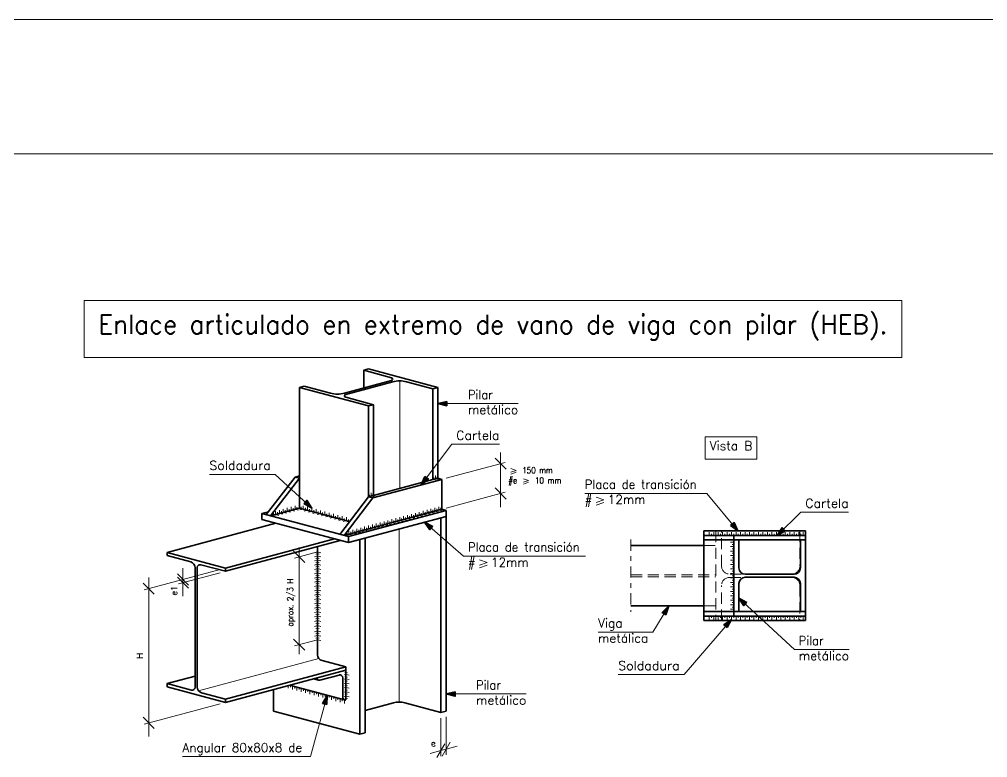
# Model space of a CAD drawing. Header units: millimetres. Extents: x 0 to 84, y 0 to 59.4.
# Drawn here: x 36.29 to 57.93, y 42.91 to 59.4 of the extents above; entities that cross this region are included whole.
import ezdxf
from ezdxf.enums import TextEntityAlignment as Align

# ---------------------------------------------------------------- set-up
doc = ezdxf.new("R2010")
doc.units = ezdxf.units.MM
doc.linetypes.add('DASHDOT', pattern=[0.5, 0.25, -0.125, 0, -0.125])
doc.linetypes.add('DASHED', pattern=[0.375, 0.25, -0.125])
for name, color, linetype, lineweight in [('0-CYPE0', 1, 'Continuous', 13), ('0-CYPE1', 2, 'Continuous', 18), ('0-CYPE2', 4, 'Continuous', 35), ('CYPECABECERA', 2, 'Continuous', 18), ('RECUAD_LIMITES', 2, 'Continuous', 0), ('RECUAD_MARCO', 1, 'Continuous', 20)]:
    doc.layers.add(name, color=color, linetype=linetype, lineweight=lineweight)
doc.styles.add('CYPETXT', font='romans__.ttf', dxfattribs={"height": 0.2})

msp = doc.modelspace()

# ---------------------------------------------------------------- hatches: boundary and pattern name
at = {"layer": '0-CYPE2'}
for points in [[(45.844, 50.868), (45.644, 50.818), (45.844, 50.768)], [(45.354, 49.19), (45.274, 49), (45.434, 49.13)], [(42.649, 48.584), (42.83, 48.485), (42.716, 48.657)], [(45.534, 48.075), (45.35, 48.169), (45.468, 48)], [(52.187, 48.095), (52.353, 47.972), (52.264, 48.158)], [(53.338, 48.048), (53.23, 47.872), (53.408, 47.977)], [(52.554, 46.376), (52.373, 46.475), (52.486, 46.302)], [(50.743, 46.101), (50.805, 46.297), (50.658, 46.153)], [(52.114, 45.813), (52.206, 45.997), (52.038, 45.878)], [(46.035, 44.381), (45.835, 44.331), (46.035, 44.281)], [(43.168, 44.094), (43.173, 44.301), (43.072, 44.121)]]:
    msp.add_hatch(color=256, dxfattribs=at).paths.add_polyline_path(points, flags=0)

# ---------------------------------------------------------------- linework, layer by layer
at = {"layer": '0-CYPE0'}
for p, q in [((44.794, 51.326), (44.794, 48.923)), ((44.782, 44.15), (44.782, 48.016)), ((40.296, 44.405), (42.987, 45.126))]:
    msp.add_line(p, q, dxfattribs=at)
at = {"layer": '0-CYPE0', "linetype": 'DASHED'}
for p, q in [((51.86, 47.972), (51.86, 45.972)), ((51.987, 47.189), (51.987, 47.972)), ((53.733, 47.972), (53.733, 47.189)), ((51.593, 47.647), (51.86, 47.647)), ((49.962, 46.996), (51.86, 46.996)), ((53.553, 47.009), (52.167, 47.009)), ((49.962, 46.949), (51.86, 46.949)), ((51.987, 45.972), (51.987, 46.756)), ((52.167, 46.936), (53.553, 46.936)), ((53.733, 46.756), (53.733, 45.972)), ((51.593, 46.297), (51.86, 46.297))]:
    msp.add_line(p, q, dxfattribs=at)
for centre, start, end in [((52.167, 47.189), 180, 270), ((53.553, 47.189), 270, 360), ((52.167, 46.756), 90, 180), ((53.553, 46.756), 0, 90)]:
    msp.add_arc(centre, 0.18, start, end, dxfattribs=at)
at = {"layer": '0-CYPE1'}
for p, q in [((46.219, 50.818), (45.644, 50.818)), ((46.219, 50.818), (47.441, 50.818)), ((45.956, 49.909), (45.274, 49)), ((45.956, 49.909), (47.025, 49.909)), ((47.174, 49.35), (46.924, 49.6)), ((47.049, 48.934), (47.049, 49.725)), ((45.832, 49.149), (47.153, 49.503)), ((47.278, 49.365), (47.394, 49.325)), ((40.54, 49.237), (42.014, 49.237)), ((42.83, 48.485), (42.014, 49.237)), ((45.553, 49.126), (45.553, 49.164)), ((45.553, 49.126), (45.589, 49.117)), ((45.592, 49.137), (45.592, 49.212)), ((45.592, 49.137), (45.665, 49.117)), ((45.631, 49.147), (45.631, 49.185)), ((45.631, 49.147), (45.668, 49.138)), ((47.278, 49.285), (47.394, 49.325)), ((47.278, 49.245), (47.394, 49.285)), ((47.558, 49.14), (47.674, 49.1)), ((47.174, 48.684), (46.924, 48.934)), ((47.049, 48.934), (47.049, 48.503)), ((47.558, 49.06), (47.674, 49.1)), ((47.558, 49.02), (47.674, 49.06)), ((44.117, 48.742), (44.117, 48.779)), ((44.117, 48.742), (44.153, 48.732)), ((44.156, 48.752), (44.156, 48.827)), ((44.156, 48.752), (44.229, 48.733)), ((44.195, 48.763), (44.195, 48.8)), ((44.195, 48.763), (44.232, 48.753)), ((45.832, 48.483), (47.153, 48.837)), ((48.929, 48.813), (51.657, 48.813)), ((49.184, 48.731), (49.358, 48.671)), ((51.657, 48.813), (52.353, 47.972)), ((42.28, 48.411), (42.28, 48.486)), ((42.367, 48.434), (42.367, 48.509)), ((42.411, 48.446), (42.411, 48.483)), ((42.454, 48.458), (42.454, 48.533)), ((42.498, 48.469), (42.498, 48.507)), ((42.498, 48.469), (42.534, 48.46)), ((42.588, 48.475), (42.552, 48.465)), ((42.588, 48.475), (42.588, 48.512)), ((42.636, 48.461), (42.636, 48.536)), ((42.685, 48.449), (42.685, 48.486)), ((42.733, 48.436), (42.733, 48.511)), ((42.83, 48.41), (42.83, 48.485)), ((45.579, 48.415), (45.579, 48.49)), ((45.666, 48.438), (45.666, 48.513)), ((45.709, 48.45), (45.709, 48.487)), ((49.184, 48.611), (49.358, 48.671)), ((49.184, 48.551), (49.358, 48.611)), ((41.975, 48.329), (41.975, 48.367)), ((41.975, 48.329), (42.011, 48.319)), ((42.018, 48.341), (42.018, 48.416)), ((42.018, 48.341), (42.091, 48.321)), ((42.062, 48.352), (42.062, 48.39)), ((42.062, 48.352), (42.098, 48.343)), ((42.105, 48.364), (42.105, 48.439)), ((42.105, 48.364), (42.178, 48.345)), ((42.149, 48.376), (42.149, 48.413)), ((42.149, 48.376), (42.185, 48.366)), ((42.193, 48.387), (42.193, 48.462)), ((42.193, 48.387), (42.265, 48.368)), ((42.236, 48.399), (42.236, 48.437)), ((42.236, 48.399), (42.272, 48.389)), ((42.28, 48.411), (42.352, 48.391)), ((42.323, 48.423), (42.323, 48.46)), ((42.323, 48.423), (42.36, 48.413)), ((42.367, 48.434), (42.439, 48.415)), ((42.411, 48.446), (42.447, 48.436)), ((42.454, 48.458), (42.527, 48.438)), ((42.636, 48.461), (42.564, 48.442)), ((42.685, 48.449), (42.648, 48.439)), ((42.733, 48.436), (42.66, 48.416)), ((42.781, 48.423), (42.745, 48.413)), ((42.83, 48.41), (42.757, 48.39)), ((42.781, 48.423), (42.781, 48.461)), ((42.878, 48.397), (42.842, 48.388)), ((42.926, 48.384), (42.854, 48.364)), ((42.878, 48.397), (42.878, 48.435)), ((42.926, 48.384), (42.926, 48.459)), ((42.974, 48.371), (42.938, 48.362)), ((43.023, 48.358), (42.95, 48.339)), ((42.974, 48.371), (42.974, 48.409)), ((43.023, 48.358), (43.023, 48.433)), ((43.071, 48.345), (43.035, 48.336)), ((43.119, 48.332), (43.047, 48.313)), ((43.071, 48.345), (43.071, 48.383)), ((43.119, 48.332), (43.119, 48.407)), ((43.168, 48.32), (43.131, 48.31)), ((43.216, 48.306), (43.143, 48.287)), ((43.168, 48.32), (43.168, 48.357)), ((43.216, 48.306), (43.216, 48.381)), ((43.264, 48.294), (43.228, 48.284)), ((43.312, 48.28), (43.24, 48.261)), ((43.264, 48.294), (43.264, 48.331)), ((43.312, 48.28), (43.312, 48.355)), ((43.361, 48.268), (43.325, 48.258)), ((43.409, 48.254), (43.337, 48.235)), ((43.361, 48.268), (43.361, 48.305)), ((43.409, 48.254), (43.409, 48.329)), ((43.457, 48.242), (43.457, 48.279)), ((43.506, 48.229), (43.506, 48.304)), ((43.554, 48.216), (43.554, 48.254)), ((43.602, 48.203), (43.602, 48.278)), ((44.707, 48.181), (44.707, 48.256)), ((44.794, 48.204), (44.794, 48.279)), ((44.837, 48.216), (44.837, 48.254)), ((44.881, 48.228), (44.881, 48.303)), ((44.925, 48.24), (44.925, 48.277)), ((44.968, 48.251), (44.968, 48.326)), ((44.968, 48.251), (45.041, 48.232)), ((45.012, 48.263), (45.012, 48.3)), ((45.012, 48.263), (45.048, 48.253)), ((45.055, 48.275), (45.055, 48.35)), ((45.055, 48.275), (45.128, 48.255)), ((45.099, 48.286), (45.099, 48.324)), ((45.099, 48.286), (45.135, 48.277)), ((45.143, 48.298), (45.143, 48.373)), ((45.143, 48.298), (45.215, 48.279)), ((45.186, 48.31), (45.186, 48.347)), ((45.186, 48.31), (45.222, 48.3)), ((45.23, 48.321), (45.23, 48.396)), ((45.23, 48.321), (45.302, 48.302)), ((45.273, 48.333), (45.273, 48.37)), ((45.273, 48.333), (45.31, 48.323)), ((45.317, 48.345), (45.317, 48.42)), ((45.317, 48.345), (45.389, 48.325)), ((45.361, 48.356), (45.361, 48.394)), ((45.361, 48.356), (45.397, 48.347)), ((45.404, 48.368), (45.404, 48.443)), ((45.404, 48.368), (45.477, 48.349)), ((45.448, 48.38), (45.448, 48.417)), ((45.448, 48.38), (45.484, 48.37)), ((45.491, 48.391), (45.491, 48.466)), ((45.491, 48.391), (45.564, 48.372)), ((45.535, 48.403), (45.535, 48.441)), ((45.535, 48.403), (45.571, 48.393)), ((45.579, 48.415), (45.651, 48.395)), ((45.622, 48.426), (45.622, 48.464)), ((45.622, 48.426), (45.658, 48.417)), ((45.666, 48.438), (45.738, 48.419)), ((45.709, 48.45), (45.746, 48.44)), ((53.756, 48.391), (53.23, 47.872)), ((53.756, 48.391), (54.825, 48.391)), ((43.457, 48.242), (43.421, 48.232)), ((43.506, 48.229), (43.433, 48.209)), ((43.554, 48.216), (43.518, 48.206)), ((43.602, 48.203), (43.53, 48.183)), ((43.651, 48.19), (43.614, 48.18)), ((43.651, 48.19), (43.651, 48.228)), ((43.922, 47.971), (43.922, 48.046)), ((44.009, 47.994), (44.009, 48.069)), ((44.053, 48.006), (44.053, 48.043)), ((44.096, 48.018), (44.096, 48.093)), ((44.14, 48.029), (44.14, 48.067)), ((44.184, 48.041), (44.184, 48.116)), ((44.184, 48.041), (44.256, 48.022)), ((44.227, 48.053), (44.227, 48.09)), ((44.227, 48.053), (44.263, 48.043)), ((44.271, 48.064), (44.271, 48.139)), ((44.271, 48.064), (44.343, 48.045)), ((44.314, 48.076), (44.314, 48.113)), ((44.314, 48.076), (44.351, 48.066)), ((44.358, 48.088), (44.358, 48.163)), ((44.358, 48.088), (44.43, 48.068)), ((44.401, 48.099), (44.401, 48.137)), ((44.401, 48.099), (44.438, 48.09)), ((44.445, 48.111), (44.445, 48.186)), ((44.445, 48.111), (44.518, 48.092)), ((44.489, 48.123), (44.489, 48.16)), ((44.489, 48.123), (44.525, 48.113)), ((44.532, 48.134), (44.532, 48.209)), ((44.532, 48.134), (44.605, 48.115)), ((44.576, 48.146), (44.576, 48.184)), ((44.576, 48.146), (44.612, 48.136)), ((44.619, 48.158), (44.619, 48.233)), ((44.619, 48.158), (44.692, 48.138)), ((44.663, 48.169), (44.663, 48.207)), ((44.663, 48.169), (44.699, 48.16)), ((44.707, 48.181), (44.779, 48.162)), ((44.75, 48.193), (44.75, 48.23)), ((44.75, 48.193), (44.786, 48.183)), ((44.794, 48.204), (44.866, 48.185)), ((44.837, 48.216), (44.874, 48.206)), ((44.881, 48.228), (44.953, 48.208)), ((44.925, 48.24), (44.961, 48.23)), ((46.219, 47.413), (45.35, 48.169)), ((43.617, 47.889), (43.617, 47.927)), ((43.617, 47.889), (43.653, 47.879)), ((43.66, 47.901), (43.66, 47.976)), ((43.66, 47.901), (43.733, 47.881)), ((43.704, 47.912), (43.704, 47.95)), ((43.704, 47.912), (43.74, 47.903)), ((43.748, 47.924), (43.748, 47.999)), ((43.748, 47.924), (43.82, 47.905)), ((43.791, 47.936), (43.791, 47.973)), ((43.791, 47.936), (43.827, 47.926)), ((43.835, 47.947), (43.835, 48.022)), ((43.835, 47.947), (43.907, 47.928)), ((43.878, 47.959), (43.878, 47.997)), ((43.878, 47.959), (43.915, 47.949)), ((43.922, 47.971), (43.994, 47.951)), ((43.966, 47.983), (43.966, 48.02)), ((43.966, 47.983), (44.002, 47.973)), ((44.009, 47.994), (44.082, 47.975)), ((44.053, 48.006), (44.089, 47.996)), ((44.096, 48.018), (44.169, 47.998)), ((44.14, 48.029), (44.176, 48.02)), ((51.71, 47.947), (51.71, 47.872)), ((51.76, 47.91), (51.76, 47.872)), ((51.81, 47.947), (51.81, 47.872)), ((51.86, 47.91), (51.86, 47.872)), ((51.91, 47.947), (51.91, 47.872)), ((51.96, 47.91), (51.96, 47.872)), ((52.01, 47.947), (52.01, 47.872)), ((52.06, 47.91), (52.06, 47.872)), ((52.11, 47.947), (52.11, 47.872)), ((52.16, 47.91), (52.16, 47.872)), ((52.21, 47.947), (52.21, 47.872)), ((52.26, 47.91), (52.26, 47.872)), ((52.31, 47.947), (52.31, 47.872)), ((52.36, 47.91), (52.36, 47.872)), ((52.41, 47.947), (52.41, 47.872)), ((52.46, 47.91), (52.46, 47.872)), ((52.51, 47.947), (52.51, 47.872)), ((52.56, 47.91), (52.56, 47.872)), ((52.61, 47.947), (52.61, 47.872)), ((52.66, 47.91), (52.66, 47.872)), ((52.71, 47.947), (52.71, 47.872)), ((52.76, 47.91), (52.76, 47.872)), ((52.81, 47.947), (52.81, 47.872)), ((52.86, 47.91), (52.86, 47.872)), ((52.91, 47.947), (52.91, 47.872)), ((52.96, 47.91), (52.96, 47.872)), ((53.01, 47.947), (53.01, 47.872)), ((53.06, 47.91), (53.06, 47.872)), ((53.11, 47.947), (53.11, 47.872)), ((53.16, 47.91), (53.16, 47.872)), ((53.21, 47.947), (53.21, 47.872)), ((53.26, 47.91), (53.26, 47.872)), ((53.31, 47.947), (53.31, 47.872)), ((53.36, 47.91), (53.36, 47.872)), ((53.41, 47.947), (53.41, 47.872)), ((53.46, 47.91), (53.46, 47.872)), ((53.51, 47.947), (53.51, 47.872)), ((53.56, 47.91), (53.56, 47.872)), ((53.61, 47.947), (53.61, 47.872)), ((53.66, 47.91), (53.66, 47.872)), ((53.71, 47.947), (53.71, 47.872)), ((53.76, 47.91), (53.76, 47.872)), ((53.81, 47.947), (53.81, 47.872)), ((42.549, 47.393), (42.549, 47.605)), ((52.185, 47.724), (52.26, 47.724)), ((52.185, 47.624), (52.26, 47.624)), ((52.223, 47.674), (52.26, 47.674)), ((42.674, 47.268), (42.424, 47.518)), ((42.445, 47.366), (42.96, 47.503)), ((42.549, 47.393), (42.549, 45.432)), ((42.887, 47.484), (42.96, 47.503)), ((42.887, 47.393), (42.96, 47.412)), ((42.923, 47.451), (42.96, 47.46)), ((43.032, 47.484), (42.96, 47.503)), ((42.996, 47.451), (42.96, 47.46)), ((43.032, 47.393), (42.96, 47.412)), ((46.219, 47.413), (48.947, 47.413)), ((52.185, 47.524), (52.26, 47.524)), ((52.185, 47.424), (52.26, 47.424)), ((52.223, 47.574), (52.26, 47.574)), ((52.223, 47.474), (52.26, 47.474)), ((42.887, 47.302), (42.96, 47.321)), ((42.887, 47.21), (42.96, 47.23)), ((42.923, 47.36), (42.96, 47.369)), ((42.923, 47.268), (42.96, 47.278)), ((42.923, 47.172), (42.96, 47.181)), ((42.996, 47.36), (42.96, 47.369)), ((43.032, 47.302), (42.96, 47.321)), ((42.996, 47.268), (42.96, 47.278)), ((43.032, 47.21), (42.96, 47.23)), ((42.996, 47.172), (42.96, 47.181)), ((46.574, 47.33), (46.748, 47.27)), ((46.574, 47.21), (46.748, 47.27)), ((46.574, 47.15), (46.748, 47.21)), ((52.185, 47.324), (52.26, 47.324)), ((52.185, 47.224), (52.26, 47.224)), ((52.223, 47.374), (52.26, 47.374)), ((52.223, 47.274), (52.26, 47.274)), ((52.223, 47.174), (52.26, 47.174)), ((39.081, 46.657), (40.778, 47.111)), ((40.076, 46.765), (39.826, 47.015)), ((39.847, 46.791), (40.778, 47.04)), ((39.951, 46.765), (39.951, 47.14)), ((42.887, 47.114), (42.96, 47.133)), ((42.887, 47.017), (42.96, 47.037)), ((42.923, 47.075), (42.96, 47.085)), ((42.923, 46.978), (42.96, 46.988)), ((43.032, 47.114), (42.96, 47.133)), ((42.996, 47.075), (42.96, 47.085)), ((43.032, 47.017), (42.96, 47.037)), ((42.996, 46.978), (42.96, 46.988)), ((52.185, 47.124), (52.26, 47.124)), ((52.185, 47.024), (52.26, 47.024)), ((52.223, 47.074), (52.26, 47.074)), ((52.223, 46.974), (52.26, 46.974)), ((39.309, 46.56), (39.059, 46.81)), ((39.184, 46.685), (39.184, 46.935)), ((40.076, 46.694), (39.826, 46.944)), ((39.951, 46.944), (39.951, 46.513)), ((39.951, 46.819), (39.951, 46.89)), ((42.887, 46.92), (42.96, 46.94)), ((42.887, 46.829), (42.96, 46.849)), ((42.887, 46.733), (42.96, 46.752)), ((42.923, 46.887), (42.96, 46.897)), ((42.923, 46.791), (42.96, 46.8)), ((43.032, 46.92), (42.96, 46.94)), ((42.996, 46.887), (42.96, 46.897)), ((43.032, 46.829), (42.96, 46.849)), ((42.996, 46.791), (42.96, 46.8)), ((43.032, 46.733), (42.96, 46.752)), ((52.185, 46.924), (52.26, 46.924)), ((52.185, 46.824), (52.26, 46.824)), ((52.223, 46.874), (52.26, 46.874)), ((52.223, 46.774), (52.26, 46.774)), ((39.184, 46.685), (39.184, 43.685)), ((42.887, 46.636), (42.96, 46.655)), ((42.887, 46.539), (42.96, 46.559)), ((42.923, 46.694), (42.96, 46.704)), ((42.923, 46.597), (42.96, 46.607)), ((42.996, 46.694), (42.96, 46.704)), ((43.032, 46.636), (42.96, 46.655)), ((42.996, 46.597), (42.96, 46.607)), ((43.032, 46.539), (42.96, 46.559)), ((52.185, 46.724), (52.26, 46.724)), ((52.185, 46.624), (52.26, 46.624)), ((52.185, 46.524), (52.26, 46.524)), ((52.223, 46.674), (52.26, 46.674)), ((52.223, 46.574), (52.26, 46.574)), ((42.887, 46.443), (42.96, 46.462)), ((42.887, 46.346), (42.96, 46.366)), ((42.923, 46.501), (42.96, 46.511)), ((42.923, 46.404), (42.96, 46.414)), ((42.923, 46.308), (42.96, 46.317)), ((42.996, 46.501), (42.96, 46.511)), ((43.032, 46.443), (42.96, 46.462)), ((42.996, 46.404), (42.96, 46.414)), ((43.032, 46.346), (42.96, 46.366)), ((42.996, 46.308), (42.96, 46.317)), ((52.185, 46.424), (52.26, 46.424)), ((52.185, 46.324), (52.26, 46.324)), ((52.223, 46.474), (52.26, 46.474)), ((52.223, 46.374), (52.26, 46.374)), ((52.373, 46.475), (53.612, 45.323)), ((42.887, 46.25), (42.96, 46.269)), ((42.887, 46.151), (42.96, 46.17)), ((42.923, 46.211), (42.96, 46.221)), ((42.923, 46.11), (42.96, 46.119)), ((43.032, 46.25), (42.96, 46.269)), ((42.996, 46.211), (42.96, 46.221)), ((43.032, 46.151), (42.96, 46.17)), ((42.996, 46.11), (42.96, 46.119)), ((50.805, 46.297), (50.448, 45.715)), ((52.185, 46.224), (52.26, 46.224)), ((52.223, 46.274), (52.26, 46.274)), ((42.887, 46.052), (42.96, 46.072)), ((42.887, 45.951), (42.96, 45.97)), ((42.923, 46.013), (42.96, 46.022)), ((42.923, 45.906), (42.96, 45.916)), ((43.032, 46.052), (42.96, 46.072)), ((42.996, 46.013), (42.96, 46.022)), ((43.032, 45.951), (42.96, 45.97)), ((42.996, 45.906), (42.96, 45.916)), ((51.149, 44.766), (52.206, 45.997)), ((51.71, 45.997), (51.71, 46.072)), ((51.76, 46.035), (51.76, 46.072)), ((51.81, 45.997), (51.81, 46.072)), ((51.86, 46.035), (51.86, 46.072)), ((51.91, 45.997), (51.91, 46.072)), ((51.96, 46.035), (51.96, 46.072)), ((52.01, 45.997), (52.01, 46.072)), ((52.06, 46.035), (52.06, 46.072)), ((52.11, 45.997), (52.11, 46.072)), ((52.16, 46.035), (52.16, 46.072)), ((52.21, 45.997), (52.21, 46.072)), ((52.26, 46.035), (52.26, 46.072)), ((52.31, 45.997), (52.31, 46.072)), ((52.36, 46.035), (52.36, 46.072)), ((52.41, 45.997), (52.41, 46.072)), ((52.46, 46.035), (52.46, 46.072)), ((52.51, 45.997), (52.51, 46.072)), ((52.56, 46.035), (52.56, 46.072)), ((52.61, 45.997), (52.61, 46.072)), ((52.66, 46.035), (52.66, 46.072)), ((52.71, 45.997), (52.71, 46.072)), ((52.76, 46.035), (52.76, 46.072)), ((52.81, 45.997), (52.81, 46.072)), ((52.86, 46.035), (52.86, 46.072)), ((52.91, 45.997), (52.91, 46.072)), ((52.96, 46.035), (52.96, 46.072)), ((53.01, 45.997), (53.01, 46.072)), ((53.06, 46.035), (53.06, 46.072)), ((53.11, 45.997), (53.11, 46.072)), ((53.16, 46.035), (53.16, 46.072)), ((53.21, 45.997), (53.21, 46.072)), ((53.26, 46.035), (53.26, 46.072)), ((53.31, 45.997), (53.31, 46.072)), ((53.36, 46.035), (53.36, 46.072)), ((53.41, 45.997), (53.41, 46.072)), ((53.46, 46.035), (53.46, 46.072)), ((53.51, 45.997), (53.51, 46.072)), ((53.56, 46.035), (53.56, 46.072)), ((53.61, 45.997), (53.61, 46.072)), ((53.66, 46.035), (53.66, 46.072)), ((53.71, 45.997), (53.71, 46.072)), ((53.76, 46.035), (53.76, 46.072)), ((53.81, 45.997), (53.81, 46.072)), ((42.887, 45.841), (42.96, 45.861)), ((42.887, 45.72), (42.96, 45.74)), ((42.923, 45.792), (42.96, 45.802)), ((42.923, 45.682), (42.96, 45.692)), ((43.032, 45.841), (42.96, 45.861)), ((42.996, 45.792), (42.96, 45.802)), ((43.032, 45.72), (42.96, 45.74)), ((42.996, 45.682), (42.96, 45.692)), ((49.226, 45.715), (50.448, 45.715)), ((42.674, 45.307), (42.424, 45.557)), ((42.445, 45.405), (42.96, 45.542)), ((42.887, 45.622), (42.96, 45.641)), ((42.887, 45.523), (42.96, 45.542)), ((42.923, 45.58), (42.96, 45.59)), ((43.032, 45.622), (42.96, 45.641)), ((42.996, 45.58), (42.96, 45.59)), ((43.032, 45.523), (42.96, 45.542)), ((42.549, 45.22), (42.549, 45.432)), ((53.612, 45.323), (54.834, 45.323)), ((43.571, 44.812), (43.589, 44.816)), ((43.625, 44.807), (43.589, 44.816)), ((43.553, 44.758), (43.589, 44.768)), ((43.553, 44.662), (43.589, 44.672)), ((43.553, 44.565), (43.589, 44.575)), ((43.571, 44.715), (43.589, 44.72)), ((43.571, 44.618), (43.589, 44.623)), ((43.661, 44.749), (43.589, 44.768)), ((43.625, 44.71), (43.589, 44.72)), ((43.661, 44.652), (43.589, 44.672)), ((43.625, 44.614), (43.589, 44.623)), ((43.661, 44.556), (43.589, 44.575)), ((49.675, 44.766), (51.149, 44.766)), ((42.304, 44.459), (42.304, 44.52)), ((42.352, 44.483), (42.352, 44.521)), ((42.4, 44.433), (42.4, 44.508)), ((42.448, 44.457), (42.448, 44.495)), ((42.497, 44.407), (42.497, 44.482)), ((42.545, 44.431), (42.545, 44.469)), ((42.593, 44.381), (42.593, 44.456)), ((42.642, 44.405), (42.642, 44.443)), ((42.69, 44.355), (42.69, 44.43)), ((42.738, 44.38), (42.738, 44.417)), ((42.786, 44.329), (42.786, 44.404)), ((42.835, 44.354), (42.835, 44.391)), ((42.883, 44.303), (42.883, 44.378)), ((42.931, 44.328), (42.931, 44.365)), ((43.553, 44.469), (43.589, 44.478)), ((43.553, 44.372), (43.589, 44.382)), ((43.571, 44.522), (43.589, 44.527)), ((43.571, 44.425), (43.589, 44.43)), ((43.625, 44.517), (43.589, 44.527)), ((43.661, 44.459), (43.589, 44.478)), ((43.625, 44.42), (43.589, 44.43)), ((43.661, 44.362), (43.589, 44.382)), ((42.799, 42.934), (43.173, 44.301)), ((42.98, 44.277), (42.98, 44.352)), ((43.028, 44.302), (43.028, 44.339)), ((43.076, 44.251), (43.076, 44.326)), ((43.125, 44.276), (43.125, 44.314)), ((43.173, 44.226), (43.173, 44.301)), ((43.221, 44.25), (43.221, 44.288)), ((43.269, 44.2), (43.269, 44.275)), ((43.318, 44.224), (43.318, 44.262)), ((43.366, 44.174), (43.366, 44.249)), ((43.414, 44.198), (43.414, 44.236)), ((43.463, 44.148), (43.463, 44.223)), ((43.511, 44.173), (43.511, 44.21)), ((43.553, 44.275), (43.589, 44.285)), ((43.559, 44.122), (43.559, 44.197)), ((43.571, 44.329), (43.589, 44.333)), ((43.571, 44.232), (43.589, 44.237)), ((43.625, 44.324), (43.589, 44.333)), ((43.661, 44.266), (43.589, 44.285)), ((43.625, 44.227), (43.589, 44.237)), ((46.4, 44.331), (45.835, 44.331)), ((46.4, 44.331), (47.622, 44.331)), ((39.081, 43.657), (40.778, 44.111)), ((39.309, 43.56), (39.059, 43.81)), ((45.712, 43.79), (45.712, 42.94)), ((45.835, 43.823), (45.835, 42.973)), ((39.184, 43.685), (39.184, 43.379)), ((45.712, 43.066), (45.471, 43.002)), ((45.624, 42.913), (45.801, 43.219)), ((45.712, 43.066), (45.835, 43.099)), ((45.746, 42.946), (45.923, 43.252)), ((45.835, 43.099), (46.076, 43.164)), ((39.942, 42.934), (42.799, 42.934))]:
    msp.add_line(p, q, dxfattribs=at)
at = {"layer": '0-CYPE1', "linetype": 'DASHDOT'}
msp.add_line((49.962, 47.781), (49.962, 46.164), dxfattribs=at)
at = {"layer": '0-CYPE1'}
msp.add_lwpolyline([(51.62, 50.075), (51.62, 49.575), (52.774, 49.575), (52.774, 50.075), (51.62, 50.075)], close=True, dxfattribs=at)
at = {"layer": '0-CYPE2'}
for p, q in [((43.989, 51.563), (44.098, 51.592)), ((43.989, 51.563), (43.989, 51.166)), ((43.989, 51.563), (44.609, 51.396)), ((45.644, 51.178), (44.098, 51.592)), ((43.558, 51.05), (44.609, 51.332)), ((43.587, 51.024), (44.638, 51.305)), ((44.949, 51.305), (45.534, 51.148)), ((42.553, 51.178), (42.662, 51.207)), ((42.553, 51.178), (42.553, 48.484)), ((42.553, 51.178), (44.098, 50.764)), ((43.247, 51.05), (42.662, 51.207)), ((45.534, 51.148), (45.644, 51.178)), ((45.534, 51.148), (45.534, 49.121)), ((45.644, 49.151), (45.644, 51.178)), ((44.208, 50.793), (43.587, 50.959)), ((44.098, 50.764), (44.208, 50.793)), ((44.098, 48.736), (44.098, 50.764)), ((44.208, 50.793), (44.208, 48.766)), ((41.812, 48.337), (42.456, 49.176)), ((41.909, 48.311), (42.553, 49.151)), ((42.456, 49.176), (42.553, 49.202)), ((42.456, 49.176), (42.553, 49.151)), ((44.098, 48.736), (45.644, 49.151)), ((44.195, 48.711), (45.738, 49.124)), ((45.738, 49.124), (45.644, 49.151)), ((45.738, 49.124), (45.738, 48.457)), ((43.454, 47.897), (44.098, 48.736)), ((43.551, 47.871), (44.195, 48.711)), ((44.098, 48.736), (44.195, 48.711)), ((41.909, 48.311), (42.553, 48.484)), ((42.553, 48.484), (43.674, 48.184)), ((41.862, 48.402), (41.715, 48.363)), ((41.715, 48.23), (41.715, 48.363)), ((43.647, 47.846), (41.715, 48.363)), ((43.551, 47.871), (45.738, 48.457)), ((43.647, 47.846), (45.835, 48.432)), ((43.647, 47.712), (45.835, 48.298)), ((45.712, 48.265), (45.712, 43.918)), ((45.835, 48.432), (45.738, 48.457)), ((45.835, 48.298), (45.835, 48.432)), ((45.835, 48.298), (45.835, 43.951)), ((39.594, 47.493), (42.029, 48.146)), ((43.647, 47.712), (41.715, 48.23)), ((41.971, 48.161), (41.971, 48.13)), ((43.647, 47.712), (43.647, 47.846)), ((53.86, 47.972), (51.593, 47.972)), ((51.593, 45.972), (51.593, 47.972)), ((51.593, 47.872), (53.86, 47.872)), ((52.26, 47.872), (52.26, 46.072)), ((53.86, 45.972), (53.86, 47.972)), ((40.898, 47.144), (43.333, 47.796)), ((40.898, 47.072), (43.466, 47.761)), ((42.96, 47.625), (42.96, 45.207)), ((43.903, 47.781), (43.903, 43.433)), ((44.025, 47.813), (44.025, 43.466)), ((51.593, 47.647), (49.962, 47.647)), ((51.593, 47.772), (53.86, 47.772)), ((52.373, 47.146), (52.373, 47.772)), ((53.747, 47.772), (53.747, 47.146)), ((39.594, 47.493), (39.594, 47.422)), ((40.898, 47.144), (39.594, 47.493)), ((40.124, 47.28), (39.594, 47.422)), ((40.898, 47.072), (40.353, 47.218)), ((40.223, 47.152), (40.223, 44.483)), ((40.269, 47.156), (40.269, 44.486)), ((40.898, 47.144), (40.898, 47.072)), ((53.607, 47.006), (52.513, 47.006)), ((52.373, 46.172), (52.373, 46.799)), ((52.513, 46.939), (53.607, 46.939)), ((53.747, 46.799), (53.747, 46.172)), ((51.593, 46.297), (49.962, 46.297)), ((51.593, 46.172), (53.86, 46.172)), ((52.26, 46.172), (52.373, 46.172)), ((53.747, 46.172), (53.86, 46.172)), ((51.593, 46.072), (53.86, 46.072)), ((53.86, 45.972), (51.593, 45.972)), ((43.589, 44.936), (43.058, 45.078)), ((40.898, 44.215), (43.589, 44.936)), ((40.898, 44.144), (43.589, 44.865)), ((43.589, 44.936), (43.589, 44.865)), ((43.589, 44.198), (43.589, 44.865)), ((42.866, 44.671), (42.982, 44.64)), ((42.945, 44.692), (42.945, 44.688)), ((43.438, 44.755), (43.008, 44.64)), ((43.522, 44.245), (43.522, 44.691)), ((39.594, 44.564), (39.594, 44.493)), ((40.898, 44.144), (39.594, 44.493)), ((40.898, 44.215), (40.368, 44.357)), ((41.971, 44.431), (41.971, 43.951)), ((42.328, 44.527), (43.559, 44.197)), ((40.898, 44.215), (40.898, 44.144)), ((43.585, 44.197), (43.589, 44.198)), ((43.903, 43.433), (41.971, 43.951)), ((44.025, 43.964), (44.652, 44.132)), ((45.712, 43.918), (44.911, 44.132)), ((45.712, 43.918), (45.835, 43.951)), ((43.903, 43.433), (44.025, 43.466))]:
    msp.add_line(p, q, dxfattribs=at)
for points in [[(45.844, 50.868), (45.644, 50.818), (45.844, 50.768)], [(45.354, 49.19), (45.274, 49), (45.434, 49.13)], [(42.649, 48.584), (42.83, 48.485), (42.716, 48.657)], [(45.534, 48.075), (45.35, 48.169), (45.468, 48)], [(52.187, 48.095), (52.353, 47.972), (52.264, 48.158)], [(53.338, 48.048), (53.23, 47.872), (53.408, 47.977)], [(52.554, 46.376), (52.373, 46.475), (52.486, 46.302)], [(50.743, 46.101), (50.805, 46.297), (50.658, 46.153)], [(52.114, 45.813), (52.206, 45.997), (52.038, 45.878)], [(46.035, 44.381), (45.835, 44.331), (46.035, 44.281)], [(43.168, 44.094), (43.173, 44.301), (43.072, 44.121)]]:
    msp.add_lwpolyline(points, close=True, dxfattribs=at)
for points in [[(45.844, 50.868), (45.844, 50.768)], [(45.354, 49.19), (45.434, 49.13)], [(42.649, 48.584), (42.716, 48.657)], [(45.534, 48.075), (45.468, 48)], [(52.187, 48.095), (52.264, 48.158)], [(53.338, 48.048), (53.408, 47.977)], [(52.554, 46.376), (52.486, 46.302)], [(50.743, 46.101), (50.658, 46.153)], [(52.114, 45.813), (52.038, 45.878)], [(40.139, 44.418), (39.594, 44.564), (40.223, 44.733)], [(46.035, 44.381), (46.035, 44.281)], [(43.168, 44.094), (43.072, 44.121)]]:
    msp.add_lwpolyline(points, dxfattribs=at)
for centre, radius, start, end in [((44.6, 51.364), 0.0333, 285, 75), ((44.794, 50.726), 0.6, 75, 105), ((43.403, 51.63), 0.6, 255, 285), ((43.596, 50.991), 0.0333, 105, 255), ((40.09, 47.151), 0.133, 0, 75), ((40.335, 47.154), 0.0667, 75, 180), ((52.513, 47.146), 0.14, 180, 270), ((53.607, 47.146), 0.14, 270, 360), ((52.513, 46.799), 0.14, 90, 180), ((53.607, 46.799), 0.14, 0, 90), ((43.093, 45.207), 0.133, 180, 255), ((42.995, 44.688), 0.05, 180, 285), ((43.455, 44.691), 0.0667, 0, 105), ((40.156, 44.483), 0.0667, 255, 360), ((40.402, 44.486), 0.133, 180, 255), ((43.572, 44.245), 0.05, 180, 285), ((44.782, 43.65), 0.5, 75, 105)]:
    msp.add_arc(centre, radius, start, end, dxfattribs=at)
at = {"layer": 'CYPECABECERA'}
msp.add_lwpolyline([(37.74, 51.847), (56.012, 51.847), (56.012, 53.12), (37.74, 53.12), (37.74, 51.847)], close=True, dxfattribs=at)
at = {"layer": 'RECUAD_LIMITES'}
msp.add_lwpolyline([(0, 0), (84, 0), (84, 59.4), (0, 59.4), (0, 0)], close=True, dxfattribs=at)
at = {"layer": 'RECUAD_MARCO'}
msp.add_lwpolyline([(3, 3), (81, 3), (81, 56.4), (3, 56.4), (3, 3)], close=True, dxfattribs=at)

# ---------------------------------------------------------------- texts
at = {"layer": '0-CYPE1', "style": 'CYPETXT'}
for s, height, width, p, p2 in [('Pilar ', 0.2, 0.783326, (46.319, 50.918), (47.003, 50.918)), ('metálico', 0.2, 0.878484, (46.319, 50.581), (47.441, 50.581)), ('Cartela', 0.2, 0.878036, (46.056, 50.009), (47.025, 50.009)), ('Vista B', 0.2, 0.822414, (51.72, 49.775), (52.674, 49.775)), ('Soldadura', 0.2, 0.917101, (40.54, 49.337), (41.914, 49.337)), (' 150 mm ', 0.1333, 0.716968, (47.452, 49.261), (48.292, 49.261)), ('#e ', 0.1333, 0.726895, (47.22, 49.036), (47.5, 49.036)), (' 10 mm', 0.1333, 0.739654, (47.732, 49.036), (48.404, 49.036)), ('Placa de transición ', 0.2, 0.806382, (48.929, 48.913), (51.557, 48.913)), ('#', 0.2, 0.831683, (48.929, 48.576), (49.097, 48.576)), ('12mm', 0.2, 0.876095, (49.445, 48.576), (50.285, 48.576)), ('Cartela', 0.2, 0.878036, (53.856, 48.491), (54.825, 48.491)), ('Placa de transición ', 0.2, 0.806382, (46.319, 47.513), (48.947, 47.513)), ('#', 0.2, 0.831683, (46.319, 47.175), (46.487, 47.175)), ('12mm', 0.2, 0.876095, (46.835, 47.175), (47.675, 47.175)), ('Viga ', 0.2, 0.832319, (49.226, 45.815), (49.91, 45.815)), ('metálica', 0.2, 0.878484, (49.226, 45.478), (50.348, 45.478)), ('Pilar ', 0.2, 0.783326, (53.712, 45.423), (54.396, 45.423)), ('metálico', 0.2, 0.878484, (53.712, 45.085), (54.834, 45.085)), ('Soldadura', 0.2, 0.917101, (49.675, 44.866), (51.049, 44.866)), ('Pilar ', 0.2, 0.783326, (46.5, 44.431), (47.184, 44.431)), ('metálico', 0.2, 0.878484, (46.5, 44.093), (47.622, 44.093)), ('Angular 80x80x8 de', 0.2, 0.844336, (39.942, 43.034), (42.615, 43.034))]:
    msp.add_text(s, height=height, dxfattribs=dict(at, width=width)).set_placement(p, p2, align=Align.FIT)
for s, height, rotation, width, p, p2 in [('aprox. 2/3 H ', 0.13333, 90, 0.728796, (42.415, 45.839), (42.415, 46.987)), ('e1', 0.1333, 90, 0.917031, (39.817, 46.527), (39.817, 46.751)), ('H', 0.133, 90, 0.978261, (39.051, 45.113), (39.051, 45.257)), ('e', 0.133, 15.0001, 0.966628, (45.503, 43.148), (45.611, 43.177))]:
    msp.add_text(s, height=height, rotation=rotation, dxfattribs=dict(at, width=width)).set_placement(p, p2, align=Align.FIT)
at = {"layer": 'CYPECABECERA', "style": 'CYPETXT', "width": 0.806843}
msp.add_text('Enlace articulado en extremo de vano de viga con pilar (HEB).', height=0.42444, dxfattribs=at).set_placement((38.058, 52.377), (55.694, 52.377), align=Align.FIT)

doc.saveas('drawing.dxf')
